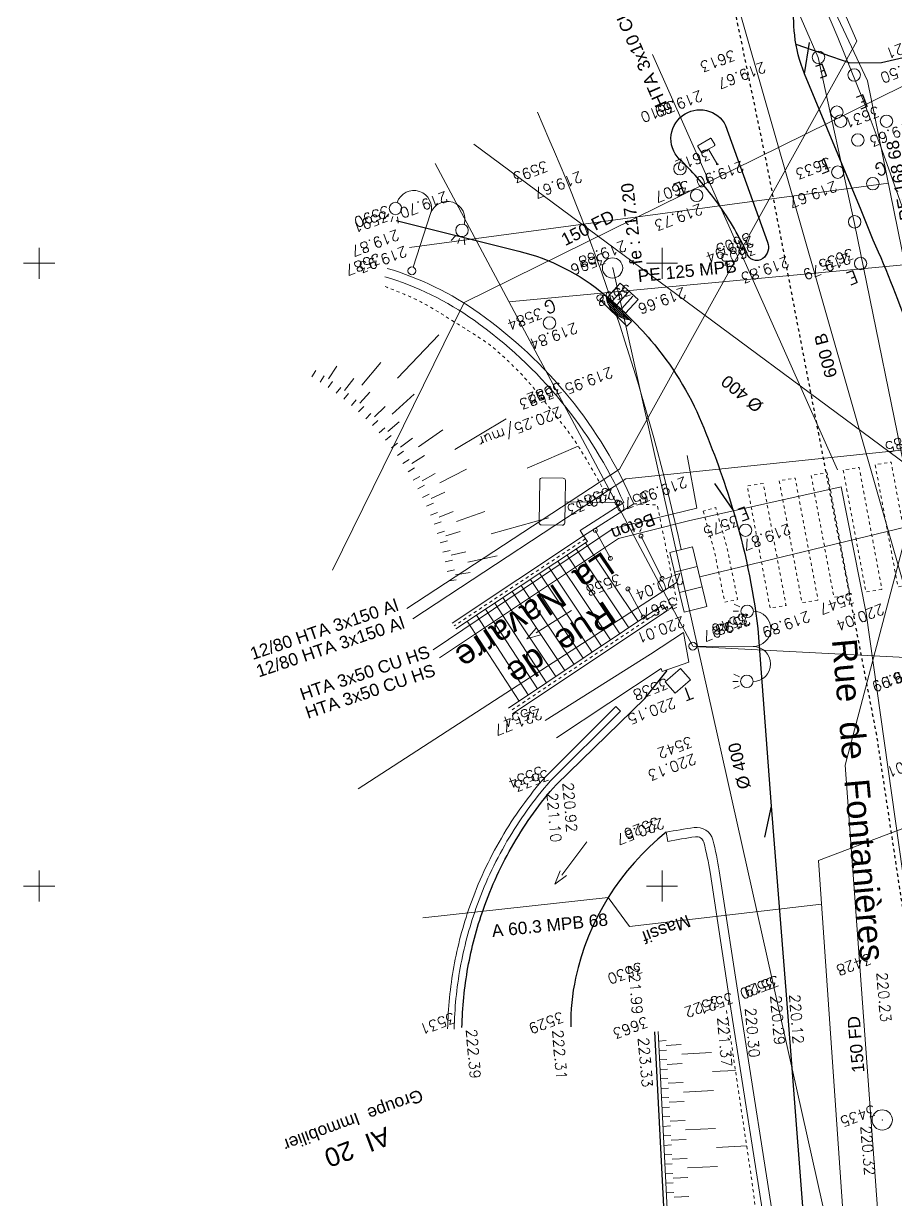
# Model space of a CAD drawing. Header units: metres. Extents: x 1838950 to 1842843, y 5171318 to 5174224.
# Drawn here: x 1841039.5 to 1841067.5, y 5171569.93 to 5171607.7 of the extents above; entities that cross this region are included whole.
import ezdxf

# ---------------------------------------------------------------- set-up
doc = ezdxf.new("R2010")
doc.units = ezdxf.units.M
doc.header["$LTSCALE"] = 0.0254
doc.header["$PDMODE"] = 1
doc.header["$PDSIZE"] = -2
for name, pattern in [('L16', [1.476378, 1.181102, -0.295276]), ('L5', [3.838583, 3.149606, -0.688976]), ('L8', [0.885827, 0.590551, -0.295276])]:
    doc.linetypes.add(name, pattern=pattern)
doc.layers.get('0').update_dxf_attribs({"lineweight": 18})
for name, color, linetype, lineweight, true_color in [('AEP_SSL', 4, 'Continuous', 18, 0x00ffff), ('CAB_SSL', 7, 'Continuous', 18, 0x800000), ('EDF_SSL', 1, 'Continuous', 18, 0xff0000), ('GAZ_SSL', 7, 'Continuous', 18, 0xff6600), ('TELECOM_SSL', 3, 'Continuous', 18, 0x00ff00), ('UNITAIRE SSL', 7, 'UNITAIRE', 18, 0x808000)]:
    doc.layers.add(name, color=color, linetype=linetype, lineweight=lineweight, true_color=true_color)
for name, color, linetype, lineweight in [('Fond topo - ASS', 8, 'Continuous', 18), ('Fond topo - BAT_ANN', 8, 'Continuous', 18), ('Fond topo - Carroyage', 8, 'Continuous', 18), ('Fond topo - CLO_LEG', 8, 'Continuous', 18), ('Fond topo - CLO_MUR', 8, 'Continuous', 18), ('Fond topo - EAU', 8, 'Continuous', 18), ('Fond topo - EAU_TXT', 8, 'Continuous', 18), ('Fond topo - ECL', 8, 'Continuous', 18), ('Fond topo - GAZ', 8, 'Continuous', 18), ('Fond topo - GAZ_TXT', 8, 'Continuous', 18), ('Fond topo - N', 8, 'Continuous', 15), ('Fond topo - P', 8, 'Continuous', 50), ('Fond topo - PAR', 8, 'Continuous', 18), ('Fond topo - PAR_NOM', 8, 'Continuous', 18), ('Fond topo - PAR_TXT', 8, 'Continuous', 18), ('Fond topo - PTT', 8, 'Continuous', 18), ('Fond topo - PTT_TXT', 8, 'Continuous', 18), ('Fond topo - SIG', 8, 'Continuous', 20), ('Fond topo - SIH', 8, 'Continuous', 5), ('Fond topo - SOL', 8, 'Continuous', 18), ('Fond topo - TAL', 8, 'Continuous', 18), ('Fond topo - TAL_HAC', 8, 'Continuous', 18), ('Fond topo - VEG_TXT', 8, 'Continuous', 18), ('Fond topo - VOI', 8, 'Continuous', 25), ('Fond topo - VOI_NOM', 8, 'Continuous', 18), ('Fond topo - VOI_TXT', 8, 'Continuous', 18), ('Fond topo - Z_500', 8, 'Continuous', 9), ('Général', 7, 'Continuous', 5)]:
    doc.layers.add(name, color=color, linetype=linetype, lineweight=lineweight)
doc.styles.add('Arial', font='arial.ttf')
doc.styles.add('Simplex', font='simplex_.ttf')
doc.linetypes.add('UNITAIRE', pattern='A,0.005118,0.000393701,-0.001447,["UNI",Simplex,S=0.000592634,R=0,X=-0.001447,Y=-0.000394742],-0.000324178', length=0.007283)

# ---------------------------------------------------------------- blocks, each defined once
blk = doc.blocks.new('AFF05-4')
for radius in [0.5, 0.01]:
    blk.add_circle((0, 0), radius)
blk = doc.blocks.new('ASS07-4')
for p, q in [((-0.25, -0.45), (-0.25, 0.45)), ((0, -0.45), (0, 0.45)), ((0.25, -0.45), (0.25, 0.45))]:
    blk.add_line(p, q)
at = {"flags": 128}
blk.add_lwpolyline([(0.5, -0.5), (0.5, 0.5), (-0.5, 0.5), (-0.5, -0.5)], close=True, dxfattribs=at)
blk = doc.blocks.new('ASS03-4')
for radius in [0.5, 0.01]:
    blk.add_circle((0, 0), radius)
blk = doc.blocks.new('ASS06-4')
at = {"color": 7}
for p, q in [((-0.392, 0.037), (0, 0.037)), ((-0.333, 0.073), (0, 0.073)), ((-0.255, 0.11), (0, 0.11)), ((-0.129, 0.146), (0, 0.146)), ((0, 0.146), (0.135, 0.146)), ((0, 0.11), (0.261, 0.11)), ((0, 0.073), (0.339, 0.073)), ((0, 0.037), (0.398, 0.037))]:
    blk.add_line(p, q, dxfattribs=at)
at = {"color": 7, "flags": 128}
blk.add_lwpolyline([(-0.5, 0), (0.5, 0), (0.5, 0.18), (-0.5, 0.18)], close=True, dxfattribs=at)
blk.add_lwpolyline([(0.447, 0, 0.173348), (0.003, 0.159, 0.173348), (-0.441, 0)], format="xyb", dxfattribs=at)
blk = doc.blocks.new('ESC01-4')
for p, q in [((1.338104, 0), (0, 0)), ((1.257547, 0.126415), (1.7, 0)), ((1.257547, -0.126415), (1.7, 0))]:
    blk.add_line(p, q)
blk = doc.blocks.new('CLOLEG-4')
blk.add_circle((0, 0), 0.0625)
blk = doc.blocks.new('EAU03-4')
blk.add_circle((0, 0), 0.2)
blk = doc.blocks.new('EAU99-4')
at = {"insert": (0, 0), "char_height": 0.401, "attachment_point": 5, "line_spacing_factor": 1.128203, "style": 'Simplex'}
blk.add_mtext('E', dxfattribs=at)
blk = doc.blocks.new('ECL03-4')
for p, q in [((-1.272, 1.507), (-1.354, 1.319)), ((-1.125, 1.465), (-1.125, 1.293)), ((-0.978, 1.507), (-0.896, 1.319)), ((0.978, 1.507), (0.896, 1.319)), ((1.125, 1.465), (1.125, 1.293)), ((1.272, 1.507), (1.354, 1.319))]:
    blk.add_line(p, q)
at = {"flags": 128}
for points in [[(0, 1.935, 0.412948), (-0.563, 2.501, 0.412948), (-1.132, 1.94)], [(0, 0.125), (0, 1.935, -0.412948), (0.563, 2.501, -0.412948), (1.132, 1.94)]]:
    blk.add_lwpolyline(points, format="xyb", dxfattribs=at)
for centre, radius in [((-1.125, 1.74), 0.2), ((1.125, 1.74), 0.2), ((0, 0), 0.125)]:
    blk.add_circle(centre, radius)
blk = doc.blocks.new('GAZ01-4')
blk.add_circle((0, 0), 0.2)
blk = doc.blocks.new('GAZ99-4')
at = {"insert": (0, 0), "char_height": 0.401, "attachment_point": 5, "line_spacing_factor": 1.128203, "style": 'Simplex'}
blk.add_mtext('G', dxfattribs=at)
blk = doc.blocks.new('PTOPO-4')
at = {"color": 7, "linetype": 'Continuous', "lineweight": 5, "transparency": 33554687}
blk.add_point((0, 0), dxfattribs=at)
at = {"layer": 'Général', "color": 0, "flags": 1}
for tag in ['MAT', 'ALT']:
    blk.add_attdef(tag, (0, 0), '', height=0.00018, dxfattribs=at)
blk = doc.blocks.new('PTT04-4')
at = {"flags": 128}
blk.add_lwpolyline([(-0.5, -0.5), (0.5, -0.5), (0.5, 0.5), (-0.5, 0.5)], close=True, dxfattribs=at)
blk = doc.blocks.new('PTT99-4')
at = {"insert": (0, 0), "char_height": 0.401, "attachment_point": 5, "line_spacing_factor": 1.128203, "style": 'Simplex'}
blk.add_mtext('T', dxfattribs=at)
blk = doc.blocks.new('MOB01-4')
blk.add_line((0, 0.078125), (0, 1.679534))
at = {"linetype": 'Continuous', "flags": 128}
blk.add_lwpolyline([(0, 1.679534), (0.680858, 1.679534, 0.414214007), (0.755858, 1.754534), (0.755858, 2.428793, 0.414214007), (0.680858, 2.503793), (-0.680858, 2.503793, 0.414214007), (-0.755858, 2.428793), (-0.755858, 1.754534, 0.414214007), (-0.680858, 1.679534)], format="xyb", close=True, dxfattribs=at)
blk.add_circle((0, 0), 0.078125)
blk = doc.blocks.new('AFF10-4')
for p, q in [((-0.17, -0.5), (-0.17, 0.5)), ((0.17, -0.5), (0.17, 0.5))]:
    blk.add_line(p, q)
at = {"flags": 128}
blk.add_lwpolyline([(-0.5, -0.5), (0.5, -0.5), (0.5, 0.5), (-0.5, 0.5)], close=True, dxfattribs=at)

msp = doc.modelspace()

# ---------------------------------------------------------------- linework, layer by layer
at = {"layer": 'AEP_SSL', "flags": 128}
for points in [[(1841049.4151, 5171590.1483), (1841053.6529, 5171598.7401), (1841068.54, 5171606.0792), (1841069.7632, 5171609.8085)], [(1841072.9224, 5171520.4914), (1841070.714, 5171536.9176), (1841069.0647, 5171540.141), (1841065.8844, 5171583.8775), (1841068.0516, 5171592.1122), (1841066.1827, 5171601.2816), (1841065.0169, 5171606.6057), (1841064.0318, 5171608.8823)], [(1841062.4884, 5171608.1073), (1841068.855, 5171585.8534), (1841069.0815, 5171584.0223), (1841070.7221, 5171574.2437), (1841073.1994, 5171544.5338), (1841074.9036, 5171520.1291)]]:
    msp.add_lwpolyline(points, dxfattribs=at)
at = {"layer": 'CAB_SSL'}
msp.add_line((1841060.9888, 5171587.7035), (1841052.7168, 5171603.2004), dxfattribs=at)
at = {"layer": 'CAB_SSL', "flags": 128}
msp.add_lwpolyline([(1841060.9949, 5171587.6976), (1841082.4969, 5171586.5813), (1841110.7438, 5171597.4671), (1841139.3067, 5171608.3653), (1841156.5564, 5171636.0724)], dxfattribs=at)
at = {"layer": 'EDF_SSL', "linetype": 'Continuous'}
msp.add_line((1841065.6373, 5171593.3613), (1841059.69, 5171606.702), dxfattribs=at)
at = {"layer": 'EDF_SSL', "linetype": 'Continuous', "flags": 128}
for points in [[(1841051.8095, 5171588.9085), (1841058.6399, 5171593.3828), (1841066.2577, 5171607.1367), (1841065.2324, 5171609.4852)], [(1841075.7689, 5171522.3203), (1841070.8773, 5171588.0692), (1841070.5689, 5171594.2968), (1841058.8405, 5171593.0805), (1841051.999, 5171588.5846)], [(1841052.6551, 5171587.5864), (1841058.4311, 5171591.4807), (1841061.1193, 5171592.1314), (1841060.8111, 5171593.8264)], [(1841071.3939, 5171538.0157), (1841069.1306, 5171570.4726), (1841066.5594, 5171588.7587), (1841065.7522, 5171592.8166), (1841060.849, 5171591.727), (1841058.6044, 5171591.1604), (1841052.8512, 5171587.3249)]]:
    msp.add_lwpolyline(points, dxfattribs=at)
at = {"layer": 'Fond topo - BAT_ANN'}
for p, q in [((1841057.5387, 5171591.0196), (1841059.229, 5171588.4905)), ((1841056.9508, 5171590.6291), (1841058.6422, 5171588.0983)), ((1841057.2447, 5171590.8244), (1841058.9356, 5171588.2944)), ((1841056.3628, 5171590.2386), (1841058.0554, 5171587.7061)), ((1841056.6568, 5171590.4339), (1841058.3488, 5171587.9022)), ((1841055.7749, 5171589.8481), (1841057.4686, 5171587.314)), ((1841056.0689, 5171590.0434), (1841057.762, 5171587.5101)), ((1841055.187, 5171589.4576), (1841056.8818, 5171586.9218)), ((1841055.4809, 5171589.6529), (1841057.1752, 5171587.1179)), ((1841054.6293, 5171589.0872), (1841056.2944, 5171586.5292)), ((1841054.893, 5171589.2624), (1841056.5884, 5171586.7257)), ((1841054.0414, 5171588.6967), (1841055.7076, 5171586.137)), ((1841054.3353, 5171588.892), (1841056.001, 5171586.3331)), ((1841053.7474, 5171588.5015), (1841055.4142, 5171585.9409))]:
    msp.add_line(p, q, dxfattribs=at)
at = {"layer": 'Fond topo - Carroyage'}
for p, q in [((1841040, 5171599.5), (1841040, 5171600.5)), ((1841060, 5171599.5), (1841060, 5171600.5)), ((1841039.5, 5171600), (1841040.5, 5171600)), ((1841059.5, 5171600), (1841060.5, 5171600)), ((1841040, 5171579.5), (1841040, 5171580.5)), ((1841060, 5171579.5), (1841060, 5171580.5)), ((1841039.5, 5171580), (1841040.5, 5171580)), ((1841059.5, 5171580), (1841060.5, 5171580))]:
    msp.add_line(p, q, dxfattribs=at)
at = {"layer": 'Fond topo - CLO_LEG'}
for p, q in [((1841058.3431, 5171590.5247), (1841057.8587, 5171591.4235)), ((1841060.0025, 5171589.8798), (1841059.327, 5171591.239)), ((1841059.3947, 5171588.6384), (1841058.9058, 5171589.5417))]:
    msp.add_line(p, q, dxfattribs=at)
at = {"layer": 'Fond topo - CLO_MUR', "linetype": 'L16'}
for p, q in [((1841057.5423, 5171591.1541), (1841053.3241, 5171588.3524)), ((1841060.0909, 5171588.9343), (1841055.1371, 5171585.6234))]:
    msp.add_line(p, q, dxfattribs=at)
at = {"layer": 'Fond topo - CLO_MUR'}
msp.add_line((1841059.97, 5171586.9827), (1841056.6175, 5171584.764), dxfattribs=at)
at = {"layer": 'Fond topo - CLO_MUR', "flags": 128}
for points in [[(1841051.18, 5171599.8371, -0.0813403), (1841054.1296, 5171598.3975, -0.1375645), (1841059.0908, 5171592.275), (1841057.4814, 5171591.2457), (1841057.3737, 5171591.4142), (1841058.7691, 5171592.3172, 0.1343051), (1841053.9678, 5171598.169, 0.0813403), (1841051.0995, 5171599.5689)], [(1841053.3258, 5171575.4074, -0.0396151), (1841053.5229, 5171577.3725, -0.039615), (1841054.0274, 5171579.2818, -0.0476468), (1841055.0229, 5171581.4367, -0.0476468), (1841056.4083, 5171583.3641), (1841058.6649, 5171585.6125), (1841058.5167, 5171585.7612), (1841056.255, 5171583.5078, 0.04779), (1841054.8415, 5171581.5425, 0.0476468), (1841053.8293, 5171579.3514, 0.039615), (1841053.3162, 5171577.4099, 0.0396151), (1841053.1158, 5171575.4118)], [(1841061.5237, 5171559.8568), (1841064.0906, 5171560.0459), (1841063.545, 5171566.5302), (1841063.3515, 5171568.7382), (1841062.2141, 5171576.0554), (1841061.5422, 5171580.4423, 0.0269074), (1841061.341, 5171581.406, 0.3826465), (1841061.0727, 5171581.5819, 0.006707), (1841060.1859, 5171581.4351), (1841060.133, 5171581.7304, -0.006707), (1841061.0277, 5171581.8785, -0.3826465), (1841061.631, 5171581.483, -0.0269074), (1841061.8387, 5171580.4877), (1841062.5106, 5171576.1011), (1841063.6495, 5171568.7744), (1841063.8439, 5171566.5559), (1841064.415, 5171559.769), (1841061.5458, 5171559.5576)]]:
    msp.add_lwpolyline(points, format="xyb", dxfattribs=at)
for points in [[(1841053.2633, 5171588.444), (1841057.4814, 5171591.2457), (1841057.6031, 5171591.0625), (1841053.385, 5171588.2608)], [(1841055.076, 5171585.7149), (1841060.0298, 5171589.0257), (1841060.152, 5171588.8428), (1841055.1982, 5171585.532)], [(1841056.2438, 5171585.3163), (1841059.6271, 5171587.4472), (1841060.693, 5171588.1386), (1841060.8564, 5171587.1922), (1841060.0008, 5171586.8949)], [(1841059.97, 5171586.9827), (1841059.97, 5171586.9827), (1841060.0008, 5171586.8949)]]:
    msp.add_lwpolyline(points, dxfattribs=at)
at = {"layer": 'Fond topo - PAR', "linetype": 'L5', "lineweight": 25, "flags": 128}
msp.add_lwpolyline([(1841062.2138, 5171608.6957), (1841063.3359, 5171603.2928), (1841066.8905, 5171584.8114), (1841068.4456, 5171574.4528), (1841070.7693, 5171543.1702), (1841072.6545, 5171517.8011), (1841072.7663, 5171515.8688)], dxfattribs=at)
at = {"layer": 'Fond topo - SIH', "linetype": 'L16', "flags": 128}
for points in [[(1841068.087, 5171589.6964), (1841067.5738, 5171589.611), (1841066.8419, 5171593.531), (1841067.3551, 5171593.6164)], [(1841066.0344, 5171589.3546), (1841065.5213, 5171589.2692), (1841064.7894, 5171593.1892), (1841065.3025, 5171593.2746)], [(1841067.0607, 5171589.5255), (1841066.5476, 5171589.4401), (1841065.8157, 5171593.3601), (1841066.3288, 5171593.4455)], [(1841063.25, 5171592.9328), (1841062.737, 5171592.8474), (1841063.4689, 5171588.9274), (1841063.9819, 5171589.0128)], [(1841065.0082, 5171589.1837), (1841064.495, 5171589.0983), (1841063.7631, 5171593.0183), (1841064.2763, 5171593.1037)], [(1841061.3212, 5171592.0381), (1841061.6778, 5171590.7711), (1841062.0165, 5171589.1154), (1841062.428, 5171589.1996), (1841062.0862, 5171590.8703), (1841061.7254, 5171592.1519)]]:
    msp.add_lwpolyline(points, close=True, dxfattribs=at)
at = {"layer": 'Fond topo - SOL', "linetype": 'L16', "flags": 128}
msp.add_lwpolyline([(1841059.0908, 5171592.275), (1841059.848, 5171592.2353), (1841060.4919, 5171589.0757), (1841060.152, 5171588.8428)], dxfattribs=at)
at = {"layer": 'Fond topo - TAL', "linetype": 'L8', "flags": 128}
msp.add_lwpolyline([(1841058.0671, 5171592.8242, 0.0166453), (1841057.3562, 5171594.0535, 0.0271893), (1841056.8565, 5171594.7653, 0.0025131), (1841055.933, 5171595.9276, 0.0120293), (1841055.733, 5171596.1647, 0.0175641), (1841055.2251, 5171596.6995, 0.0159462), (1841054.6275, 5171597.2497, 0.0344991), (1841054.1904, 5171597.5773, 0.0094378), (1841052.4957, 5171598.6289, 0.0295862), (1841052.0192, 5171598.8754, 0.015022), (1841051.0419, 5171599.275)], format="xyb", dxfattribs=at)
msp.add_lwpolyline([(1841062.0701, 5171576.0011), (1841062.8959, 5171570.4627), (1841063.3496, 5171566.822), (1841063.7982, 5171560.5517)], dxfattribs=at)
at = {"layer": 'Fond topo - TAL', "flags": 128}
msp.add_lwpolyline([(1841059.8737, 5171575.3272), (1841060.5412, 5171562.2328), (1841060.642, 5171560.194)], dxfattribs=at)
at = {"layer": 'Fond topo - TAL_HAC'}
for p, q in [((1841051.5104, 5171596.31), (1841052.835, 5171597.6999)), ((1841048.7615, 5171596.3483), (1841048.8856, 5171596.5537)), ((1841049.2902, 5171596.2935), (1841049.5587, 5171596.6914)), ((1841050.3626, 5171596.0807), (1841050.9769, 5171596.8185)), ((1841049.0263, 5171596.1821), (1841049.1573, 5171596.3833)), ((1841049.2855, 5171596.0072), (1841049.4231, 5171596.2038)), ((1841049.8093, 5171595.9172), (1841050.1039, 5171596.2961)), ((1841049.5386, 5171595.8237), (1841049.6827, 5171596.0156)), ((1841049.7854, 5171595.6318), (1841049.9359, 5171595.8188)), ((1841050.302, 5171595.5069), (1841050.6214, 5171595.8653)), ((1841051.3364, 5171595.1526), (1841052.0438, 5171595.8016)), ((1841050.0257, 5171595.4317), (1841050.1823, 5171595.6136)), ((1841050.2591, 5171595.2237), (1841050.4218, 5171595.4002)), ((1841050.7662, 5171595.0645), (1841051.1088, 5171595.4007)), ((1841050.4854, 5171595.008), (1841050.6539, 5171595.179)), ((1841050.7044, 5171594.7849), (1841050.8785, 5171594.9501)), ((1841050.9158, 5171594.5545), (1841051.0953, 5171594.7138)), ((1841051.1997, 5171594.5921), (1841051.5641, 5171594.9045)), ((1841052.1775, 5171594.1027), (1841052.9653, 5171594.6514)), ((1841053.3455, 5171594.0187), (1841054.9911, 5171595.0078)), ((1841051.1193, 5171594.3172), (1841051.3041, 5171594.4703)), ((1841051.6006, 5171594.0916), (1841051.9851, 5171594.379)), ((1841051.3148, 5171594.0732), (1841051.5046, 5171594.2201)), ((1841051.502, 5171593.8227), (1841051.6966, 5171593.9632)), ((1841055.6754, 5171593.4185), (1841057.3083, 5171594.1217)), ((1841051.6807, 5171593.5662), (1841051.8799, 5171593.7)), ((1841051.967, 5171593.5654), (1841052.3699, 5171593.8264)), ((1841051.8506, 5171593.3038), (1841052.0542, 5171593.4309)), ((1841052.0117, 5171593.0358), (1841052.2195, 5171593.156)), ((1841052.2978, 5171593.0153), (1841052.7172, 5171593.2486)), ((1841052.8716, 5171592.9477), (1841053.7257, 5171593.386)), ((1841052.1644, 5171592.7614), (1841052.3761, 5171592.8745)), ((1841052.3078, 5171592.482), (1841052.5231, 5171592.5879)), ((1841052.5918, 5171592.4422), (1841053.026, 5171592.6468)), ((1841052.4417, 5171592.1979), (1841052.6605, 5171592.2965)), ((1841052.5659, 5171591.9095), (1841052.7879, 5171592.0007)), ((1841052.8466, 5171591.8507), (1841053.2936, 5171592.0256)), ((1841053.4062, 5171591.7067), (1841054.3114, 5171592.0263)), ((1841052.6804, 5171591.617), (1841052.9053, 5171591.7007)), ((1841054.5103, 5171591.3133), (1841056.3597, 5171591.8293)), ((1841052.7849, 5171591.3209), (1841053.0126, 5171591.3969)), ((1841053.061, 5171591.2433), (1841053.5188, 5171591.3878)), ((1841052.8795, 5171591.0214), (1841053.1095, 5171591.0897)), ((1841052.9639, 5171590.7189), (1841053.1961, 5171590.7795)), ((1841053.2341, 5171590.623), (1841053.7005, 5171590.7363)), ((1841053.7693, 5171590.4052), (1841054.7092, 5171590.6003)), ((1841053.038, 5171590.4137), (1841053.2721, 5171590.4664)), ((1841053.1019, 5171590.1062), (1841053.3376, 5171590.151)), ((1841053.1553, 5171589.7967), (1841053.3925, 5171589.8336)), ((1841053.3651, 5171589.9923), (1841053.8381, 5171590.074)), ((1841059.8892, 5171575.0226), (1841060.1289, 5171575.0349)), ((1841059.9048, 5171574.7181), (1841060.1444, 5171574.7303)), ((1841060.1367, 5171574.8826), (1841060.6161, 5171574.907)), ((1841060.6316, 5171574.6025), (1841061.5903, 5171574.6514)), ((1841059.9203, 5171574.4136), (1841060.16, 5171574.4258)), ((1841060.1677, 5171574.2736), (1841060.6471, 5171574.298)), ((1841059.9358, 5171574.1091), (1841060.1755, 5171574.1213)), ((1841061.6214, 5171574.0424), (1841062.3566, 5171574.0798)), ((1841059.9513, 5171573.8046), (1841060.191, 5171573.8168)), ((1841059.9668, 5171573.5), (1841060.2065, 5171573.5123)), ((1841060.1988, 5171573.6645), (1841060.6782, 5171573.689)), ((1841059.9824, 5171573.1955), (1841060.2221, 5171573.2077)), ((1841060.6937, 5171573.3844), (1841061.6524, 5171573.4333)), ((1841059.9979, 5171572.891), (1841060.2376, 5171572.9032)), ((1841060.2298, 5171573.0555), (1841060.7092, 5171573.0799)), ((1841060.0134, 5171572.5865), (1841060.2531, 5171572.5987)), ((1841060.2609, 5171572.4464), (1841060.7402, 5171572.4709)), ((1841060.0289, 5171572.282), (1841060.2686, 5171572.2942)), ((1841060.0445, 5171571.9774), (1841060.2842, 5171571.9897)), ((1841060.7558, 5171572.1664), (1841061.7145, 5171572.2152)), ((1841060.06, 5171571.6729), (1841060.2997, 5171571.6851)), ((1841060.2919, 5171571.8374), (1841060.7713, 5171571.8618)), ((1841061.7456, 5171571.6062), (1841062.718, 5171571.6558)), ((1841060.0755, 5171571.3684), (1841060.3152, 5171571.3806)), ((1841060.323, 5171571.2284), (1841060.8023, 5171571.2528)), ((1841060.091, 5171571.0639), (1841060.3307, 5171571.0761)), ((1841060.8179, 5171570.9483), (1841061.7766, 5171570.9971)), ((1841060.1066, 5171570.7594), (1841060.3463, 5171570.7716)), ((1841060.1221, 5171570.4548), (1841060.3618, 5171570.4671)), ((1841060.354, 5171570.6193), (1841060.8334, 5171570.6438)), ((1841060.1376, 5171570.1503), (1841060.3773, 5171570.1625)), ((1841060.3851, 5171570.0103), (1841060.8644, 5171570.0347))]:
    msp.add_line(p, q, dxfattribs=at)
at = {"layer": 'Fond topo - VOI'}
for p, q in [((1841064.5779, 5171606.0877), (1841064.7368, 5171607.095)), ((1841062.2767, 5171592.0888), (1841061.6932, 5171592.9252)), ((1841063.5049, 5171582.5691), (1841063.2869, 5171581.5728)), ((1841060.4414, 5171562.2278), (1841059.7738, 5171575.3221))]:
    msp.add_line(p, q, dxfattribs=at)
at = {"layer": 'Fond topo - VOI', "flags": 128}
for points in [[(1841071.768, 5171567.0997), (1841070.0409, 5171567.0428), (1841069.9971, 5171577.3025), (1841069.9637, 5171585.5571, 0.0399206), (1841069.7739, 5171588.8515), (1841069.6251, 5171590.0643, -0.0013527), (1841069.4825, 5171591.2533, 0.0222297), (1841069.2719, 5171592.5487, 0.0019424), (1841068.8619, 5171594.4772, 0.0539753), (1841066.7788, 5171600.738), (1841066.3959, 5171601.7057), (1841064.5779, 5171606.0877, -0.0707362), (1841064.2598, 5171607.3231, -0.0483441), (1841064.2435, 5171608.4711)], [(1841051.4687, 5171601.3725), (1841055.4079, 5171600.3901, -0.1138547), (1841058.1568, 5171598.9897, -0.0407093), (1841059.6399, 5171597.5248, -0.0787523), (1841061.271, 5171594.8821, -0.0251046), (1841062.2767, 5171592.0888, -0.0451019), (1841063.0716, 5171588.2709)], [(1841063.0716, 5171588.2709), (1841063.5049, 5171582.5691), (1841063.978, 5171576.6475), (1841064.7464, 5171566.6632), (1841065.7347, 5171554.2499), (1841066.9124, 5171539.0855), (1841067.3622, 5171533.1111, -0.0185745), (1841067.5592, 5171527.9294, 0.0045654), (1841067.6209, 5171521.7663)], [(1841053.5762, 5171575.4569, -0.0396151), (1841053.7694, 5171577.3826, -0.039615), (1841054.2639, 5171579.2538, -0.0476468), (1841055.2394, 5171581.3654, -0.0476468), (1841056.597, 5171583.2543), (1841059.4433, 5171586.0236), (1841060.1613, 5171586.9208)], [(1841060.133, 5171581.7304, 0.1720512), (1841057.2251, 5171577.0371, 0.0567739), (1841057.068, 5171575.4789)]]:
    msp.add_lwpolyline(points, format="xyb", dxfattribs=at)
msp.add_lwpolyline([(1841064.3007, 5171607.0383), (1841066.0273, 5171606.435), (1841067.0459, 5171606.4486), (1841068.5363, 5171606.7908)], dxfattribs=at)
msp.add_lwpolyline([(1841060.6347, 5171603.2751, -0.2317879), (1841060.2867, 5171604.0151, -0.2317878), (1841060.6581, 5171604.7436, -0.2211083), (1841061.4248, 5171604.9059, -0.2211084), (1841062.043, 5171604.4242), (1841063.3918, 5171600.6809, -0.3281583), (1841063.2342, 5171600.1494, -0.5588701), (1841062.7247, 5171600.3475, 0.0238326), (1841062.2612, 5171601.2122, 0.0238326), (1841061.7175, 5171602.0288, 0.0200657), (1841061.2011, 5171602.6737, 0.0200658)], format="xyb", close=True, dxfattribs=at)
at = {"layer": 'GAZ_SSL'}
for p, q in [((1841067.2695, 5171602.5698), (1841051.8894, 5171600.5012)), ((1841068.8926, 5171525.0739), (1841065.0239, 5171580.8175))]:
    msp.add_line(p, q, dxfattribs=at)
at = {"layer": 'GAZ_SSL', "linetype": 'Continuous'}
msp.add_line((1841067.7617, 5171599.9478), (1841055.0843, 5171598.7651), dxfattribs=at)
at = {"layer": 'GAZ_SSL', "linetype": 'Continuous', "flags": 128}
msp.add_lwpolyline([(1841065.0239, 5171580.8175), (1841138.1374, 5171608.564), (1841159.3502, 5171616.1453), (1841159.9143, 5171616.4091), (1841160.1452, 5171622.136), (1841159.1021, 5171639.5428), (1841164.1527, 5171643.4406), (1841164.469, 5171645.228), (1841200.8391, 5171674.0736), (1841202.6029, 5171674.3302), (1841210.1066, 5171680.1959), (1841214.8364, 5171683.783), (1841216.9159, 5171683.6457), (1841221.9617, 5171674.9673), (1841234.0937, 5171656.3456), (1841238.8694, 5171656.6192), (1841240.5856, 5171654.2065), (1841247.1296, 5171658.6682), (1841254.3006, 5171661.4733)], dxfattribs=at)
at = {"layer": 'GAZ_SSL', "flags": 128}
for points in [[(1841071.0787, 5171583.1076), (1841070.7355, 5171586.7622), (1841069.3749, 5171588.6399), (1841067.9361, 5171599.2835), (1841066.6029, 5171605.8561), (1841064.9583, 5171609.3476)], [(1841065.1209, 5171579.4196), (1841058.9579, 5171578.7025), (1841058.2753, 5171579.6339), (1841052.3183, 5171578.9817)]]:
    msp.add_lwpolyline(points, dxfattribs=at)
at = {"layer": 'TELECOM_SSL'}
msp.add_line((1841060.4832, 5171589.7573), (1841050.2399, 5171583.121), dxfattribs=at)
at = {"layer": 'TELECOM_SSL', "linetype": 'Continuous', "flags": 128}
msp.add_lwpolyline([(1841061.2122, 5171589.9333), (1841110.0369, 5171601.753), (1841153.4931, 5171620.0016)], dxfattribs=at)
msp.add_lwpolyline([(1841076.2018, 5171523.5795), (1841072.0989, 5171575.5306, 0.105936), (1841064.7671, 5171609.2516)], format="xyb", dxfattribs=at)
at = {"layer": 'TELECOM_SSL', "flags": 128}
msp.add_lwpolyline([(1841060.6165, 5171590.803, 0.0510816), (1841055.9984, 5171604.8483)], format="xyb", dxfattribs=at)
at = {"layer": 'UNITAIRE SSL'}
msp.add_line((1841069.5244, 5171550.3009), (1841058.4191, 5171599.8485), dxfattribs=at)
at = {"layer": 'UNITAIRE SSL', "flags": 128}
msp.add_lwpolyline([(1841053.9541, 5171603.8217), (1841072.9753, 5171589.7382), (1841123.2059, 5171611.6929), (1841153.9215, 5171633.7306), (1841162.3244, 5171642.9066), (1841169.5498, 5171648.2651), (1841178.7648, 5171655.6888), (1841186.0657, 5171661.3512), (1841194.7681, 5171668.3128), (1841202.2466, 5171674.8906), (1841210.391, 5171687.6825), (1841199.753, 5171695.1234)], dxfattribs=at)

# ---------------------------------------------------------------- block references
at = {"layer": 'Fond topo - ASS'}
for name, p, xscale, yscale, zscale, rotation in [('AFF05-4', (1841058.4126, 5171599.8486), 0.65, 0.65, 0.65, 89.1261311044283), ('ASS06-4', (1841058.5908, 5171598.561), 1.22, 1.22, 1.22, 135.3558358768481), ('ASS03-4', (1841067.0701, 5171572.4885), 0.65, 0.65, 0.65, 89.1261311044283)]:
    msp.add_blockref(name, p, dxfattribs=dict(at, xscale=xscale, yscale=yscale, zscale=zscale, rotation=rotation))
at = {"layer": 'Fond topo - ASS', "xscale": 0.7712776200711191, "yscale": 0.5973, "rotation": 137.7687117014275}
msp.add_blockref('ASS07-4', (1841058.7447, 5171598.8789), dxfattribs=at)
at = {"layer": 'Fond topo - BAT_ANN'}
for p, rotation in [((1841057.0921, 5171588.8497), 212.5364690708157), ((1841057.5915, 5171581.4145), 232.8050833750563)]:
    msp.add_blockref('ESC01-4', p, dxfattribs=dict(at, rotation=rotation))
at = {"layer": 'Fond topo - CLO_LEG', "rotation": 275.7781962242672}
for p in [(1841057.8587, 5171591.4235), (1841059.327, 5171591.239), (1841058.3431, 5171590.5247), (1841060.0025, 5171589.8798), (1841058.9058, 5171589.5417), (1841059.3947, 5171588.6384)]:
    msp.add_blockref('CLOLEG-4', p, dxfattribs=at)
at = {"layer": 'Fond topo - EAU', "rotation": 89.1261311044283}
for p in [(1841065.0242, 5171606.615), (1841066.1681, 5171606.0471), (1841065.6135, 5171604.852), (1841065.7383, 5171604.5623), (1841067.2072, 5171604.5615), (1841066.2868, 5171603.9588), (1841060.5778, 5171603.0356), (1841065.6421, 5171602.9257), (1841061.1105, 5171602.1788), (1841066.1847, 5171601.3295), (1841066.3753, 5171599.9925), (1841062.6789, 5171591.4261)]:
    msp.add_blockref('EAU03-4', p, dxfattribs=at)
at = {"layer": 'Fond topo - EAU_TXT', "rotation": 200.7892219420748}
for p in [(1841065.1242, 5171606.175), (1841066.429, 5171605.187), (1841065.1943, 5171603.11), (1841060.5484, 5171602.3877), (1841066.1069, 5171599.5354), (1841062.6251, 5171591.9478)]:
    msp.add_blockref('EAU99-4', p, dxfattribs=at)
at = {"layer": 'Fond topo - ECL'}
for p, rotation in [((1841051.9684, 5171599.757), 341.8520845705524), ((1841060.9888, 5171587.7035), 269.7987858482374)]:
    msp.add_blockref('ECL03-4', p, dxfattribs=dict(at, rotation=rotation))
at = {"layer": 'Fond topo - GAZ', "rotation": 89.1261311044283}
for p in [(1841066.767, 5171602.5581), (1841056.3859, 5171598.0808)]:
    msp.add_blockref('GAZ01-4', p, dxfattribs=at)
at = {"layer": 'Fond topo - GAZ_TXT', "rotation": 200.7892219420748}
for p in [(1841067.0209, 5171603.0323), (1841056.404, 5171598.6087)]:
    msp.add_blockref('GAZ99-4', p, dxfattribs=at)
at = {"layer": 'Fond topo - P', "rotation": 200.7892219420548}
for p in [(1841062.5741, 5171606.3673), (1841060.6581, 5171604.7436), (1841067.2072, 5171604.5615), (1841061.7726, 5171603.1854), (1841056.5619, 5171602.8075), (1841065.6421, 5171602.9257), (1841061.1105, 5171602.1788), (1841051.4246, 5171601.2027), (1841051.4687, 5171601.3725), (1841063.0835, 5171600.5014), (1841063.2342, 5171600.1494), (1841066.3753, 5171599.9925), (1841051.18, 5171599.8371), (1841058.4126, 5171599.8486), (1841059.2309, 5171598.8408), (1841056.3859, 5171598.0808), (1841056.7698, 5171595.5319), (1841057.0112, 5171595.7023), (1841058.5654, 5171592.3152), (1841059.848, 5171592.2353), (1841062.6789, 5171591.4261), (1841058.9058, 5171589.5417), (1841060.7143, 5171588.7996), (1841066.3966, 5171588.9475), (1841062.946, 5171588.2927), (1841063.071, 5171588.2743), (1841060.4206, 5171586.1915), (1841056.2438, 5171585.3163), (1841061.2012, 5171584.3199), (1841056.4083, 5171583.3641), (1841056.597, 5171583.2543), (1841060.133, 5171581.7304), (1841066.9481, 5171577.3506), (1841059.6012, 5171577.0725), (1841063.8499, 5171576.5978), (1841063.978, 5171576.6475), (1841062.0701, 5171576.0011), (1841062.5106, 5171576.1011), (1841053.5762, 5171575.4569), (1841057.068, 5171575.4789), (1841059.7738, 5171575.3221), (1841067.0701, 5171572.4885)]:
    msp.add_blockref('PTOPO-4', p, dxfattribs=at)
at = {"layer": 'Fond topo - PTT', "xscale": 0.650728722116651, "yscale": 0.49, "rotation": 41.12267705604286}
msp.add_blockref('PTT04-4', (1841060.5046, 5171586.59), dxfattribs=at)
at = {"layer": 'Fond topo - PTT_TXT', "rotation": 200.7892219420548}
msp.add_blockref('PTT99-4', (1841060.8232, 5171586.1819), dxfattribs=at)
at = {"layer": 'Fond topo - SIG', "xscale": 0.3300000000000001, "yscale": 0.3300000000000001, "zscale": 0.3300000000000001, "rotation": 30.70205107513427}
msp.add_blockref('MOB01-4', (1841061.7726, 5171603.1854), dxfattribs=at)
at = {"layer": 'Fond topo - SIG', "rotation": 89.09910933092871}
msp.add_blockref('MOB01-4', (1841058.5654, 5171592.3152), dxfattribs=at)
at = {"layer": 'TELECOM_SSL', "xscale": 1.970395654589478, "yscale": 0.75, "rotation": 283.5696364777291}
msp.add_blockref('AFF10-4', (1841060.8477, 5171589.8453), dxfattribs=at)

# ---------------------------------------------------------------- texts
at = {"layer": 'AEP_SSL', "color": 4, "true_color": 0x00ffff, "char_height": 0.39855, "attachment_point": 1, "line_spacing_factor": 0.97048, "style": 'Arial'}
for s, insert, rotation in [('150 FD', (1841056.711, 5171600.9032), 26.918), ('600 B', (1841065.2469, 5171596.281), 104.83866), ('150 FD', (1841066.1061, 5171573.9876), 94.97403)]:
    msp.add_mtext(s, dxfattribs=dict(at, insert=insert, rotation=rotation))
at = {"layer": 'EDF_SSL', "char_height": 0.398545, "attachment_point": 1, "line_spacing_factor": 0.97048, "style": 'Arial'}
for s, insert, rotation in [('HTA 3x10 CU HS', (1841059.8012, 5171604.9648), 113.65903), ('12/80 HTA 3x150 Al', (1841046.7284, 5171587.6344), 18.7043), ('12/80 HTA 3x150 Al', (1841046.9224, 5171587.074), 18.7043), ('HTA 3x50 CU HS', (1841048.3279, 5171586.3342), 18.7043), ('HTA 3x50 CU HS', (1841048.5013, 5171585.7446), 18.7043)]:
    msp.add_mtext(s, dxfattribs=dict(at, insert=insert, rotation=rotation))
at = {"layer": 'Fond topo - N', "char_height": 0.3412, "attachment_point": 1, "rotation": 200.78922, "line_spacing_factor": 1.128608, "style": 'Simplex'}
for s, insert in [('3621', (1841068.3631, 5171606.9651)), ('3613', (1841062.4009, 5171606.5417)), ('3610', (1841060.485, 5171604.918)), ('3631', (1841067.034, 5171604.7359)), ('3612', (1841061.5995, 5171603.3598)), ('3633', (1841065.4689, 5171603.1)), ('3593', (1841056.3888, 5171602.9818)), ('3607', (1841060.9373, 5171602.3532)), ('3590', (1841051.2955, 5171601.5469)), ('3591', (1841051.2515, 5171601.377)), ('3605', (1841062.9103, 5171600.6758)), ('3596', (1841058.2395, 5171600.023)), ('3603', (1841063.061, 5171600.3237)), ('3635', (1841066.2021, 5171600.1669)), ('3587', (1841051.0069, 5171600.0114)), ('3598', (1841059.0578, 5171599.0152)), ('3584', (1841056.2127, 5171598.2551)), ('3582', (1841056.838, 5171595.8766)), ('3583', (1841056.5967, 5171595.7063)), ('3581', (1841058.3922, 5171592.4895)), ('3570', (1841059.6748, 5171592.4097)), ('3575', (1841062.5057, 5171591.6004)), ('3558', (1841058.7326, 5171589.716)), ('3547', (1841066.2235, 5171589.1218)), ('3567', (1841060.5412, 5171588.974)), ('3546', (1841062.7729, 5171588.4671)), ('3578', (1841062.8978, 5171588.4486)), ('3661', (1841068.3127, 5171586.7902)), ('3538', (1841060.2475, 5171586.3658)), ('3554', (1841056.0707, 5171585.4907)), ('3542', (1841061.028, 5171584.4942)), ('3534', (1841056.2351, 5171583.5385)), ('3533', (1841056.4239, 5171583.4286)), ('3526', (1841059.9598, 5171581.9048)), ('3428', (1841066.775, 5171577.5249)), ('3530', (1841059.428, 5171577.2469)), ('3520', (1841063.6768, 5171576.7722)), ('3519', (1841063.8049, 5171576.8219)), ('3521', (1841062.3374, 5171576.2755)), ('3522', (1841061.897, 5171576.1754)), ('3531', (1841053.4031, 5171575.6313)), ('3529', (1841056.8949, 5171575.6533)), ('3663', (1841059.6007, 5171575.4964)), ('3435', (1841066.897, 5171572.6628))]:
    msp.add_mtext(s, dxfattribs=dict(at, insert=insert))
at = {"layer": 'Fond topo - PAR_NOM', "insert": (1841052.376, 5171573.1091), "char_height": 0.398545, "attachment_point": 1, "rotation": 200.28097, "line_spacing_factor": 0.97048, "style": 'Arial'}
msp.add_mtext('Groupe  Immobilier', dxfattribs=at)
at = {"layer": 'Fond topo - PAR_TXT', "insert": (1841051.35, 5171571.7186), "char_height": 0.59782, "attachment_point": 1, "rotation": 200.76406, "line_spacing_factor": 0.97048, "style": 'Arial'}
msp.add_mtext('AI  20', dxfattribs=at)
at = {"layer": 'Fond topo - VEG_TXT', "insert": (1841060.9608, 5171578.7135), "char_height": 0.39855, "attachment_point": 1, "rotation": 200.78922, "line_spacing_factor": 0.97048, "style": 'Arial'}
msp.add_mtext('Massif', dxfattribs=at)
at = {"layer": 'Fond topo - VOI_NOM', "attachment_point": 1, "line_spacing_factor": 0.970747, "style": 'Arial'}
for s, insert, char_height, rotation in [('La  Navarre', (1841058.5497, 5171590.1109), 0.797091, 213.72537), ('Rue  de', (1841058.6111, 5171588.5253), 0.79709, 213.72537), ('Rue  de  Fontanières', (1841066.2463, 5171587.9787), 0.797091, 275.07458)]:
    msp.add_mtext(s, dxfattribs=dict(at, insert=insert, char_height=char_height, rotation=rotation))
at = {"layer": 'Fond topo - VOI_TXT', "insert": (1841059.8267, 5171591.6133), "char_height": 0.39855, "attachment_point": 1, "rotation": 200.78922, "line_spacing_factor": 0.97048, "style": 'Arial'}
msp.add_mtext('Béton', dxfattribs=at)
at = {"layer": 'Fond topo - Z_500', "char_height": 0.3412, "attachment_point": 1, "line_spacing_factor": 1.128608, "style": 'Simplex'}
for s, insert, rotation in [('219.67', (1841063.3747, 5171606.1588), 200.78922), ('219.50', (1841068.5994, 5171606.3428), 200.78922), ('219.69', (1841061.347, 5171605.2403), 200.78922), ('219.63', (1841068.2571, 5171604.305), 200.78922), ('219.67', (1841057.4818, 5171602.6405), 200.78922), ('219.90', (1841062.6761, 5171602.9767), 200.78922), ('219.67', (1841065.6675, 5171602.3335), 200.78922), ('219.70', (1841053.1662, 5171602.0015), 200.78922), ('219.73', (1841061.3449, 5171601.601), 200.78922), ('219.87', (1841051.61, 5171600.7757), 200.78922), ('219.68', (1841058.9068, 5171600.4247), 200.78922), ('219.94', (1841062.9957, 5171600.5696), 200.78922), ('219.93', (1841051.8572, 5171600.2462), 200.78922), ('219.79', (1841066.1099, 5171600.0197), 200.78922), ('219.83', (1841064.1231, 5171599.9106), 200.78922), ('219.66', (1841060.8172, 5171598.9221), 200.78922), ('219.84', (1841057.3332, 5171597.7841), 200.78922), ('219.95', (1841058.4648, 5171596.3552), 200.78922), ('220.25/mur', (1841056.833, 5171595.084), 200.78922), ('219.85', (1841068.7467, 5171594.4674), 200.78922), ('219.96', (1841060.8493, 5171592.8376), 200.78922), ('220.33', (1841058.5394, 5171592.469), 200.78922), ('219.87', (1841064.1803, 5171591.3297), 200.78922), ('220.04', (1841060.7343, 5171589.7384), 200.78922), ('220.04', (1841067.178, 5171588.7552), 200.78922), ('220.01', (1841060.7774, 5171588.3517), 200.78922), ('219.97', (1841062.8906, 5171588.4065), 200.78922), ('219.89', (1841064.7977, 5171588.5204), 200.78922), ('219.99', (1841068.3269, 5171586.7882), 200.78922), ('220.15', (1841060.4838, 5171585.7435), 200.78922), ('221.77', (1841056.1978, 5171585.3914), 200.78922), ('220.13', (1841061.1384, 5171583.9447), 200.78922), ('220.01', (1841068.8026, 5171584.0438), 200.78922), ('221.10', (1841056.6428, 5171583.0194), 274.64104), ('220.92', (1841057.1496, 5171583.3435), 274.64104), ('220.57', (1841060.1159, 5171581.8797), 200.78922), ('221.99', (1841059.2576, 5171577.4933), 274.64104), ('220.23', (1841067.2302, 5171577.2492), 274.64104), ('220.29', (1841063.8222, 5171576.5093), 274.64104), ('220.12', (1841064.4247, 5171576.5423), 274.64104), ('220.30', (1841063.0106, 5171576.1088), 274.64104), ('221.37', (1841062.1195, 5171575.8053), 274.64104), ('222.39', (1841054.0499, 5171575.4262), 274.64104), ('222.31', (1841056.8199, 5171575.3994), 274.64104), ('223.33', (1841059.5697, 5171575.1538), 274.64104), ('220.32', (1841066.7154, 5171572.3215), 274.64104)]:
    msp.add_mtext(s, dxfattribs=dict(at, insert=insert, rotation=rotation))
at = {"layer": 'GAZ_SSL', "attachment_point": 1, "line_spacing_factor": 0.97048, "style": 'Arial'}
for s, insert, char_height, rotation in [('PE 168 68', (1841067.6514, 5171601.3505), 0.39855, 100.22068), ('PE 125 MPB', (1841059.203, 5171599.7892), 0.39855, 5.78641), ('A 60.3 MPB 68', (1841054.5157, 5171578.7553), 0.398545, 5.74209)]:
    msp.add_mtext(s, dxfattribs=dict(at, insert=insert, char_height=char_height, rotation=rotation))
at = {"layer": 'UNITAIRE SSL', "attachment_point": 1, "line_spacing_factor": 0.97048, "style": 'Arial'}
for s, insert, char_height, rotation in [('fe : 217.20', (1841058.9755, 5171599.9374), 0.398545, 96.55044), ('Ø 400', (1841063.0263, 5171595.1721), 0.39855, 140.72391), ('Ø 400', (1841062.4598, 5171583.0712), 0.39855, 103.41594)]:
    msp.add_mtext(s, dxfattribs=dict(at, insert=insert, char_height=char_height, rotation=rotation))

doc.saveas('drawing.dxf')
